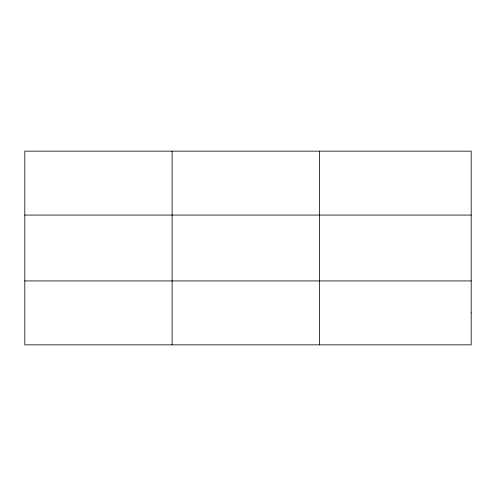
<?xml version="1.0" encoding="UTF-8"?>
<svg xmlns="http://www.w3.org/2000/svg" width="496" height="496" viewBox="0 0 496 496"><rect width="100%" height="100%" fill="white"/><g stroke="black" fill="none" stroke-linecap="round" stroke-linejoin="round"><path stroke-width="0.74" d="M172.112 344.85L172.112 151.15M319.424 344.85L319.424 151.15M24.8 215.072L471.2 215.072M24.8 280.928L471.2 280.928M471.2 312.889L471.2 344.85L24.8 344.85L24.8 151.15L471.2 151.15L471.2 312.889"/></g></svg>
